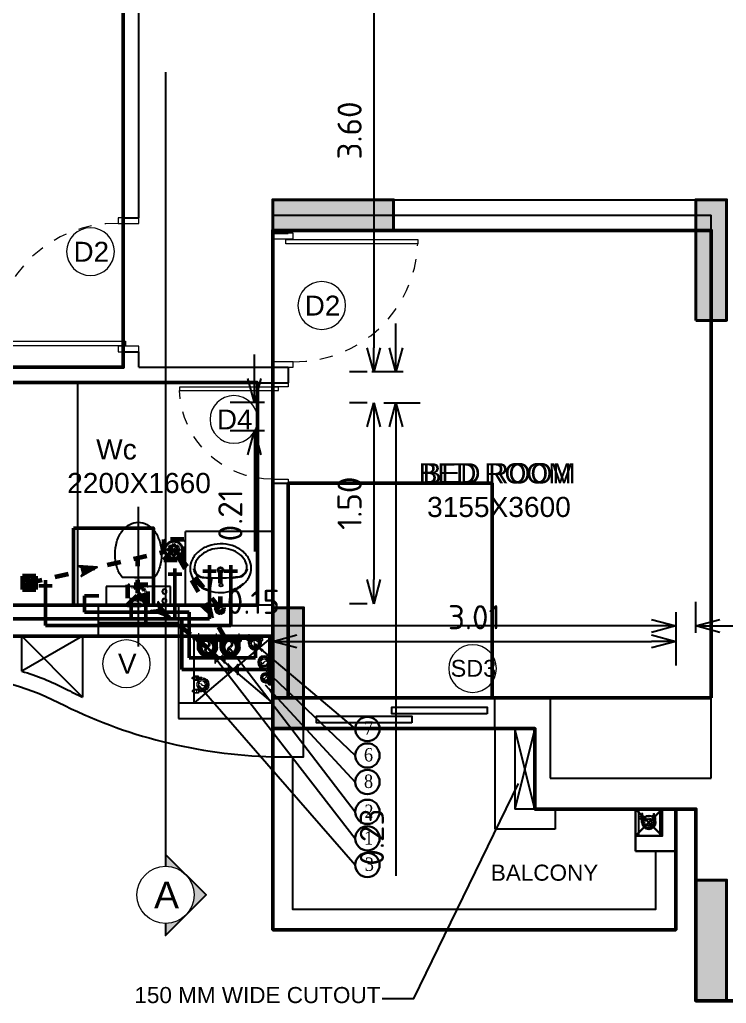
# Model space of a CAD drawing. Header units: inches. Extents: x 0 to 429, y 0 to 146.
# Drawn here: x 254.34 to 259.61, y 98.09 to 105.43 of the extents above; entities that cross this region are included whole.
import ezdxf
from ezdxf.enums import TextEntityAlignment as Align

# ---------------------------------------------------------------- set-up
doc = ezdxf.new("R2010")
doc.units = ezdxf.units.IN
doc.header["$MEASUREMENT"] = 0
doc.linetypes.add('Xr-4BHK-A-B-Typical-Sub$0$HIDDEN', pattern=[0.375, 0.25, -0.125])
doc.layers.get('DEFPOINTS').update_dxf_attribs({"lineweight": 18})
for name, color, linetype, lineweight in [('FLOOR01', 7, 'Continuous', 50), ('XR-4BHK-A-B-TYPICAL-SUB$0$1PL-SHAFT-PIPE-TEXT-50', 213, 'Continuous', 30), ('XR-4BHK-A-B-TYPICAL-SUB$0$CUTOUT', 6, 'Continuous', 30), ('XR-4BHK-A-B-TYPICAL-SUB$0$DOOR', 34, 'Continuous', 20), ('XR-4BHK-A-B-TYPICAL-SUB$0$PIPE', 30, 'Continuous', 30), ('XR-4BHK-A-B-TYPICAL-SUB$0$TOWER-COL', 1, 'Continuous', 40), ('XR-4BHK-A-B-TYPICAL-SUB$0$TOWER-COL-HATCH', 9, 'Continuous', 5), ('XR-4BHK-A-B-TYPICAL-SUB$0$WALL', 7, 'Continuous', 30)]:
    doc.layers.add(name, color=color, linetype=linetype, lineweight=lineweight)
doc.layers.add('XR-4BHK-A-B-TYPICAL-SUB$0$1PL-SHAFT-PIPE', color=7, linetype='Continuous')
doc.layers.add('XR-4BHK-A-B-TYPICAL-SUB$0$ELE', color=4, linetype='Continuous')
doc.layers.add('XR-4BHK-A-B-TYPICAL-SUB$0$SEWERARE LINE', color=7, linetype='Continuous', lineweight=35, true_color=0xca2d12)
doc.layers.add('XR-4BHK-A-B-TYPICAL-SUB$0$WATER SUPPLAY', color=7, linetype='Continuous', lineweight=0, true_color=0x00f000)
doc.styles.add('Sanvi Common', font='isocpeur.ttf')
doc.styles.add('Xr-4BHK-A-B-Typical-Sub$0$$0$DIM', font='arial.ttf', dxfattribs={"height": 4})
doc.styles.add('Xr-4BHK-A-B-Typical-Sub$0$$1$Standard', font='arial.ttf')
doc.styles.add('Xr-4BHK-A-B-Typical-Sub$0$DIM', font='arial.ttf')
doc.styles.add('Xr-4BHK-A-B-Typical-Sub$0$Standard', font='ARIALN.TTF')
doc.styles.add('Xr-4BHK-A-B-Typical-Sub$0$TIMES-ROMAN', font='times.ttf', dxfattribs={"width": 0.9})
doc.dimstyles.new('Sanvi Common', dxfattribs={"dimtxt": 0.18, "dimasz": 0.18, "dimexe": 0.18, "dimexo": 0.0625, "dimgap": 0.09, "dimtad": 1, "dimzin": 0, "dimdsep": 46, "dimtxsty": 'Sanvi Common', "dimblk": 'OPEN30', "dimcen": 0.09, "dimclrd": 68, "dimclre": 68, "dimclrt": 40, "dimadec": 0, "dimazin": 0, "dimtfac": 1, "dimtofl": 0, "dimtmove": 0, "dimatfit": 3, "dimldrblk": 'OPEN30', "dimfxl": 1, "dimtolj": 1, "dimtzin": 0, "dimarcsym": 0})
doc.dimstyles.new('Xr-4BHK-A-B-Typical-Sub$0$DIM 75', dxfattribs={"dimtxt": 75, "dimasz": 75, "dimexe": 0.18, "dimexo": 0.0625, "dimgap": 0.09, "dimtad": 0, "dimtih": 1, "dimtoh": 1, "dimdec": 0, "dimzin": 0, "dimdsep": 46, "dimtxsty": 'Xr-4BHK-A-B-Typical-Sub$0$Standard', "dimcen": 0.09, "dimclrd": 256, "dimclre": 256, "dimclrt": 256, "dimadec": 0, "dimazin": 0, "dimtfac": 1, "dimtdec": 0, "dimtofl": 0, "dimtmove": 0, "dimatfit": 3, "dimfxl": 1, "dimtolj": 1, "dimtzin": 0, "dimarcsym": 0})

# ---------------------------------------------------------------- blocks, each defined once
blk = doc.blocks.new('Xr-4BHK-A-B-Typical-Sub$0$basin6')
blk.add_lwpolyline([(285.3, -227.3, 0.120605), (264.9, -143.3, 0.10507), (202.2, -66.9, 0.088649), (112.5, -18.2, 0.079738), (0.8, 0, 0.079738), (-111, -17.7, 0.088649), (-200.9, -65.9, 0.10507), (-264, -142.1, 0.120605), (-284.7, -226.1, 0.120605), (-264.3, -310.1, 0.10507), (-201.6, -386.5, 0.088649), (-112, -435.2, 0.079738), (-0.2, -453.4, 0.079738), (111.6, -435.7, 0.088649), (201.5, -387.5, 0.10507), (264.5, -311.3, 0.120605)], format="xyb", close=True)
for points in [[(-209.7, -80, -0.016805), (-197.8, -69.9, -0.092161), (-106, -21.4, -0.435128), (-99.7, -24.7), (-85.2, -123.6, -0.44775), (-92.4, -133.7, 0.015365), (-179.5, -141.3, 0.272514), (-249.3, -215.6, 0.272514)], [(210.3, -80, 0.016805), (198.4, -69.9, 0.092161), (106.6, -21.4, 0.435128), (100.3, -24.7), (85.8, -123.6, 0.396344), (97.2, -134.7, -0.011856), (170.2, -140.3, -0.340407), (250.3, -226.8)], [(-244.4, -216.7, 0.017243), (-244.7, -226.1, 0.120605), (-228.8, -291.7, 0.10507), (-176.6, -355.3, 0.088649), (-99.4, -397.2, 0.079738), (-0.1, -413.4, 0.079738), (99.2, -397.7, 0.088649), (176.6, -356.1, 0.10507), (229.1, -292.7, 0.120605), (245.3, -227.3, 0.120605)]]:
    blk.add_lwpolyline(points, format="xyb")
for centre, radius in [((0.3, -69.2), 14.5), ((1.4, -209.2), 26.4), ((1.4, -209.2), 21)]:
    blk.add_circle(centre, radius)
for centre, radius, start, end in [((-151.3, -237.7), 95.4, 106.29531, 167.27029), ((-3.5, -1750.2), 1613.5, 84.2769, 96.21233), ((155.4, -234.9), 90.2, 4.87746, 88.71858)]:
    blk.add_arc(centre, radius, start, end)
blk = doc.blocks.new('Xr-4BHK-A-B-Typical-Sub$0$1111')
for p, q in [((-6719.3, 24832.2), (-6719.3, 24832.2)), ((-6770.3, 24610.7), (-7008.8, 24610.7)), ((-6918.9, 24610.7), (-6770.3, 24610.7)), ((-7128.5, 24545.5), (-7128.5, 24404.3)), ((-6650.6, 24545.5), (-7128.5, 24545.5)), ((-6650.6, 24404.3), (-6650.6, 24545.5)), ((-7128.5, 24404.3), (-6650.6, 24404.3)), ((-6849.6, 24404.3), (-6849.6, 24404.3)), ((-6703, 24404.3), (-6703, 24404.3))]:
    blk.add_line(p, q)
at = {"extrusion": (0, 0, -1)}
for centre, major_axis, ratio, start_param, end_param in [((-6889.6, 24895.3), (90.6, 90.6), 1, -1.303122, -0.785398), ((-6889.6, 24895.3), (-90.6, 90.6), 1, 0.785398, 1.303122), ((-6811.4, 24807.2), (175.8, 175.8), 1, 4.219591, 4.555787), ((-6859.2, 24842), (-134, 134), 1, 6.126583, 6.550859), ((-6919.9, 24842), (134, 134), 1, -0.267674, 0.156602), ((-6967.7, 24807.2), (-175.8, 175.8), 1, 1.727398, 2.063595), ((-6735.9, 24784.5), (231.5, 231.5), 1, 3.926991, 4.219591), ((-7043.2, 24784.5), (231.5, 231.5), 1, 0.492798, 0.785398), ((-6735.9, 24784.5), (-231.5, 231.5), 1, 5.205187, 5.497787), ((-7043.2, 24784.5), (231.5, 231.5), 1, 0.785398, 1.077998), ((-6811.4, 24761.7), (-175.8, 175.8), 1, 4.868991, 5.205187), ((-6967.7, 24761.7), (-231.2, 91.4), 0.988951, 3.056609, 3.421062), ((-6859.2, 24726.9), (-134, 134), 1, 4.837165, 4.868991), ((-6694.7, 24507), (-11.5, 11.5), 1, 3.141593, 9.424778), ((-6694.7, 24437.2), (11.5, 11.5), 1, 1.570796326805002, 7.853981633984588)]:
    blk.add_ellipse(centre, major_axis=major_axis, ratio=ratio, start_param=start_param, end_param=end_param, dxfattribs=at)
blk = doc.blocks.new('Xr-4BHK-A-B-Typical-Sub$0$d-750')
at = {"layer": 'XR-4BHK-A-B-TYPICAL-SUB$0$DOOR'}
for p, q in [((0, 718.7), (0, 750)), ((0, 750), (115, 750)), ((115, 718.7), (0, 718.7)), ((115, 750), (115, 718.7)), ((0, 0), (0, 31.2)), ((0, 31.2), (115, 31.2)), ((115, 31.2), (115, 0)), ((115, 0), (0, 0))]:
    blk.add_line(p, q, dxfattribs=at)
blk.add_lwpolyline([(73.9, 34.2), (811.3, 34.2), (811.3, 59.2), (73.9, 59.2)], close=True, dxfattribs=at)
at = {"layer": 'XR-4BHK-A-B-TYPICAL-SUB$0$DOOR', "color": 8, "linetype": 'Xr-4BHK-A-B-Typical-Sub$0$HIDDEN', "extrusion": (0, 0, -1)}
blk.add_ellipse((125, 31.2), major_axis=(218.4, 652.1), ratio=0.99874, start_param=-0.33813, end_param=1.207251, dxfattribs=at)
blk = doc.blocks.new('Xr-4BHK-A-B-Typical-Sub$0$RWP')
at = {"layer": 'XR-4BHK-A-B-TYPICAL-SUB$0$CUTOUT'}
for p, q in [((0, 200), (200, 0)), ((200, 200), (0, 0))]:
    blk.add_line(p, q, dxfattribs=at)
blk.add_lwpolyline([(0, 0), (200, 0), (200, 200), (0, 200)], close=True, dxfattribs=at)
at = {"layer": 'XR-4BHK-A-B-TYPICAL-SUB$0$ELE'}
for p, q in [((0, 200), (0, 0)), ((25, 200), (25, 0))]:
    blk.add_line(p, q, dxfattribs=at)
at = {"layer": 'XR-4BHK-A-B-TYPICAL-SUB$0$PIPE'}
blk.add_circle((100, 100), 50, dxfattribs=at)
at = {"layer": 'XR-4BHK-A-B-TYPICAL-SUB$0$WALL'}
for p, q in [((0, 315), (300.3, 315)), ((0, 200), (0, 315)), ((300.3, 0), (300.3, 315)), ((0, 200), (185.3, 200)), ((185.3, 0), (185.3, 200))]:
    blk.add_line(p, q, dxfattribs=at)
blk = doc.blocks.new('Xr-4BHK-A-B-Typical-Sub$0$$0$DOOR NO')
at = {"lineweight": 0}
blk.add_circle((0, 0), 10, dxfattribs=at)
at = {"style": 'Xr-4BHK-A-B-Typical-Sub$0$$0$DIM'}
blk.add_attdef('X1', text='', height=9, dxfattribs=at).set_placement((0, 0), align=Align.MIDDLE_CENTER)
blk = doc.blocks.new('_Open30')
at = {"color": 0, "linetype": 'ByBlock', "lineweight": -2}
for p, q in [((-1, 0.268), (0, 0)), ((0, 0), (-1, -0.268)), ((0, 0), (-1, 0))]:
    blk.add_line(p, q, dxfattribs=at)
blk = doc.blocks.new('*D352')
at = {"color": 68, "lineweight": -2, "transparency": 16777216}
for p, q in [((256.928, 106.4011), (256.7969, 106.4011)), ((256.9769, 106.2211), (256.9769, 102.9811)), ((256.928, 102.8011), (256.7969, 102.8011))]:
    blk.add_line(p, q, dxfattribs=at)
at = {"layer": 'DEFPOINTS', "color": 0, "transparency": 16777216}
for p in [(256.9905, 106.4011), (256.9769, 102.8011), (256.9905, 102.8011)]:
    blk.add_point(p, dxfattribs=at)
at = {"color": 68, "lineweight": -2, "transparency": 16777216, "xscale": 0.18, "yscale": 0.18, "zscale": 0.18}
for p, rotation in [((256.9769, 106.4011), 90), ((256.9769, 102.8011), 270)]:
    blk.add_blockref('_Open30', p, dxfattribs=dict(at, rotation=rotation))
at = {"color": 40, "transparency": 16777216, "insert": (256.7969, 104.6011), "char_height": 0.18, "attachment_point": 5, "rotation": 90, "style": 'Sanvi Common'}
blk.add_mtext('\\A1;3.60', dxfattribs=at)
blk = doc.blocks.new('*D353')
at = {"color": 68, "lineweight": -2, "transparency": 16777216}
for p, q in [((257.1432, 102.9811), (257.1432, 103.1611)), ((257.1967, 102.8011), (256.9632, 102.8011)), ((257.053, 102.5711), (257.3232, 102.5711)), ((257.1432, 102.3911), (257.1432, 99.0431))]:
    blk.add_line(p, q, dxfattribs=at)
at = {"layer": 'DEFPOINTS', "color": 0, "transparency": 16777216}
for p in [(257.2592, 102.8011), (256.9905, 102.5711), (257.1432, 102.5711)]:
    blk.add_point(p, dxfattribs=at)
at = {"color": 68, "lineweight": -2, "transparency": 16777216, "xscale": 0.18, "yscale": 0.18, "zscale": 0.18}
for p, rotation in [((257.1432, 102.8011), 270), ((257.1432, 102.5711), 90)]:
    blk.add_blockref('_Open30', p, dxfattribs=dict(at, rotation=rotation))
at = {"color": 40, "transparency": 16777216, "insert": (256.9632, 99.3311), "char_height": 0.18, "attachment_point": 5, "rotation": 90, "style": 'Sanvi Common'}
blk.add_mtext('\\A1;0.23', dxfattribs=at)
blk = doc.blocks.new('*D354')
at = {"color": 68, "lineweight": -2, "transparency": 16777216}
for p, q in [((256.928, 102.5711), (256.7969, 102.5711)), ((256.9769, 102.3911), (256.9769, 101.2511)), ((256.928, 101.0711), (256.7969, 101.0711))]:
    blk.add_line(p, q, dxfattribs=at)
at = {"layer": 'DEFPOINTS', "color": 0, "transparency": 16777216}
for p in [(256.9905, 102.5711), (256.9769, 101.0711), (256.9905, 101.0711)]:
    blk.add_point(p, dxfattribs=at)
at = {"color": 68, "lineweight": -2, "transparency": 16777216, "xscale": 0.18, "yscale": 0.18, "zscale": 0.18}
for p, rotation in [((256.9769, 102.5711), 90), ((256.9769, 101.0711), 270)]:
    blk.add_blockref('_Open30', p, dxfattribs=dict(at, rotation=rotation))
at = {"color": 40, "transparency": 16777216, "insert": (256.7969, 101.8211), "char_height": 0.18, "attachment_point": 5, "rotation": 90, "style": 'Sanvi Common'}
blk.add_mtext('\\A1;1.50', dxfattribs=at)
blk = doc.blocks.new('*D372')
at = {"color": 68, "lineweight": -2, "transparency": 16777216}
for p, q in [((256.2247, 101.0088), (256.2247, 100.6108)), ((259.2297, 101.0088), (259.2297, 100.6108)), ((256.4047, 100.7908), (259.0497, 100.7908))]:
    blk.add_line(p, q, dxfattribs=at)
at = {"layer": 'DEFPOINTS', "color": 0, "transparency": 16777216}
for p in [(256.2247, 101.0713), (259.2297, 101.0713), (259.2297, 100.7908)]:
    blk.add_point(p, dxfattribs=at)
at = {"color": 68, "lineweight": -2, "transparency": 16777216, "xscale": 0.18, "yscale": 0.18, "zscale": 0.18, "rotation": 180}
blk.add_blockref('_Open30', (256.2247, 100.7908), dxfattribs=at)
at = {"color": 68, "lineweight": -2, "transparency": 16777216, "xscale": 0.18, "yscale": 0.18, "zscale": 0.18}
blk.add_blockref('_Open30', (259.2297, 100.7908), dxfattribs=at)
at = {"color": 40, "transparency": 16777216, "insert": (257.7272, 100.9708), "char_height": 0.18, "attachment_point": 5, "style": 'Sanvi Common'}
blk.add_mtext('\\A1;3.01', dxfattribs=at)
blk = doc.blocks.new('*D373')
at = {"color": 68, "lineweight": -2, "transparency": 16777216}
for p, q in [((259.3792, 100.8533), (259.3792, 101.0857)), ((259.2297, 101.0088), (259.2297, 100.7257)), ((259.0497, 100.9057), (255.8097, 100.9057)), ((259.5592, 100.9057), (259.7392, 100.9057))]:
    blk.add_line(p, q, dxfattribs=at)
at = {"layer": 'DEFPOINTS', "color": 0, "transparency": 16777216}
for p in [(259.2297, 101.0713), (259.3792, 100.9057), (259.3792, 100.7908)]:
    blk.add_point(p, dxfattribs=at)
at = {"color": 68, "lineweight": -2, "transparency": 16777216, "xscale": 0.18, "yscale": 0.18, "zscale": 0.18}
blk.add_blockref('_Open30', (259.2297, 100.9057), dxfattribs=at)
at = {"color": 68, "lineweight": -2, "transparency": 16777216, "xscale": 0.18, "yscale": 0.18, "zscale": 0.18, "rotation": 180}
blk.add_blockref('_Open30', (259.3792, 100.9057), dxfattribs=at)
at = {"color": 40, "transparency": 16777216, "insert": (256.0797, 101.0857), "char_height": 0.18, "attachment_point": 5, "style": 'Sanvi Common'}
blk.add_mtext('\\A1;0.15', dxfattribs=at)
blk = doc.blocks.new('*D376')
at = {"color": 68, "lineweight": -2, "transparency": 16777216}
for p, q in [((256.0876, 102.7514), (256.0876, 102.9314)), ((256.1617, 102.5714), (255.9076, 102.5714)), ((256.1617, 102.3613), (255.9076, 102.3613)), ((256.0876, 102.1813), (256.0876, 101.4613))]:
    blk.add_line(p, q, dxfattribs=at)
at = {"layer": 'DEFPOINTS', "color": 0, "transparency": 16777216}
for p in [(256.2242, 102.5714), (256.0876, 102.3613), (256.2242, 102.3613)]:
    blk.add_point(p, dxfattribs=at)
at = {"color": 68, "lineweight": -2, "transparency": 16777216, "xscale": 0.18, "yscale": 0.18, "zscale": 0.18}
for p, rotation in [((256.0876, 102.5714), 270), ((256.0876, 102.3613), 90)]:
    blk.add_blockref('_Open30', p, dxfattribs=dict(at, rotation=rotation))
at = {"color": 40, "transparency": 16777216, "insert": (255.9076, 101.7313), "char_height": 0.18, "attachment_point": 5, "rotation": 90, "style": 'Sanvi Common'}
blk.add_mtext('\\A1;0.21', dxfattribs=at)
blk = doc.blocks.new('Xr-4BHK-A-B-Typical-Sub$0$REV.CO.')
at = {"layer": 'XR-4BHK-A-B-TYPICAL-SUB$0$TOWER-COL-HATCH'}
for points in [[(451646.1, 19799.7), (451416.1, 19799.7), (451416.1, 20700.2), (451646.1, 20700.2)], [(454801.1, 18669.7), (454571.1, 18669.7), (454571.1, 17769.2), (454801.1, 17769.2)], [(451646.1, 14725.2), (451416.1, 14725.2), (451416.1, 15625.7), (451646.1, 15625.7)], [(454801.1, 14955.2), (454801.1, 14725.2), (453900.6, 14725.2), (453900.6, 14955.2)]]:
    blk.add_hatch(color=256, dxfattribs=at).paths.add_polyline_path(points)
at = {"layer": 'XR-4BHK-A-B-TYPICAL-SUB$0$TOWER-COL'}
for points in [[(451646.1, 20700.2), (451416.1, 20700.2), (451416.1, 19799.7), (451646.1, 19799.7)], [(454801.1, 18669.7), (454571.1, 18669.7), (454571.1, 17769.2), (454801.1, 17769.2)], [(451646.1, 15625.7), (451416.1, 15625.7), (451416.1, 14725.2), (451646.1, 14725.2)], [(453900.6, 14955.2), (453900.6, 14725.2), (454801.1, 14725.2), (454801.1, 14955.2)]]:
    blk.add_lwpolyline(points, close=True, dxfattribs=at)
blk = doc.blocks.new('Xr-4BHK-A-B-Typical-Sub$0$CI50')
at = {"layer": 'XR-4BHK-A-B-TYPICAL-SUB$0$WATER SUPPLAY', "ltscale": 100}
for p, q in [((-53.2, 2), (-53.2, 13.5)), ((-48.3, 35), (-48.3, 13.5)), ((-48.3, 2), (-48.3, -2)), ((-40.3, 35), (-40.3, 13.5)), ((-40.3, 2), (-40.3, -2)), ((-35.4, 2), (-35.4, 13.5)), ((35.4, 2), (35.4, 13.5)), ((40.3, 35), (40.3, 13.5)), ((40.3, 2), (40.3, -2)), ((48.3, 35), (48.3, 13.5)), ((48.3, 2), (48.3, -2)), ((53.2, 2), (53.2, 13.5)), ((-53.2, -13.5), (-53.2, -2)), ((-48.3, -13.5), (-48.3, -30.6)), ((-48.3, -14.8), (-48.3, -30.6)), ((-40.3, -30.6), (-48.3, -30.6)), ((-40.3, -13.5), (-40.3, -30.6)), ((-40.3, -14.8), (-40.3, -30.6)), ((-35.4, -13.5), (-35.4, -2)), ((35.4, -13.5), (35.4, -2)), ((40.3, -13.5), (40.3, -30.6)), ((40.3, -14.8), (40.3, -30.6)), ((40.3, -30.6), (48.3, -30.6)), ((48.3, -13.5), (48.3, -30.6)), ((48.3, -14.8), (48.3, -30.6)), ((53.2, -13.5), (53.2, -2))]:
    blk.add_line(p, q, dxfattribs=at)
at = {"layer": 'XR-4BHK-A-B-TYPICAL-SUB$0$WATER SUPPLAY', "ltscale": 100, "elevation": 0}
for points in [[(-57.9, 2), (-30.9, 2), (-30.9, 13.5), (-57.9, 13.5)], [(57.9, 2), (30.9, 2), (30.9, 13.5), (57.9, 13.5)], [(-57.9, -13.5), (-30.9, -13.5), (-30.9, -2), (-57.9, -2)], [(57.9, -13.5), (30.9, -13.5), (30.9, -2), (57.9, -2)]]:
    blk.add_lwpolyline(points, close=True, dxfattribs=at)
at = {"layer": 'XR-4BHK-A-B-TYPICAL-SUB$0$WATER SUPPLAY', "ltscale": 100}
for radius in [35, 25]:
    blk.add_circle((0, 35), radius, dxfattribs=at)
for centre, radius, start, end in [((0, 35), 48.3, 0, 180), ((0, 35), 40.3, 360, 180), ((6.9, 47.5), 14.3, 119.0199, 240.9801), ((-6.9, 22.5), 14.3, 299.0199, 60.9801)]:
    blk.add_arc(centre, radius, start, end, dxfattribs=at)
blk = doc.blocks.new('Xr-4BHK-A-B-Typical-Sub$0$CI100')
at = {"layer": 'XR-4BHK-A-B-TYPICAL-SUB$0$SEWERARE LINE', "ltscale": 100}
for p, q in [((-78.9, 0), (-78.9, 11.5)), ((-74, 60.7), (-74, 11.5)), ((-66, 60.7), (-66, 11.5)), ((-61.1, 0), (-61.1, 11.5)), ((61.1, 0), (61.1, 11.5)), ((66, 60.7), (66, 11.5)), ((74, 60.7), (74, 11.5)), ((78.9, 0), (78.9, 11.5)), ((-78.9, -15.5), (-78.9, -4)), ((-74, 0), (-74, -4)), ((-74, -15.5), (-74, -37.3)), ((-74, -16.8), (-74, -37.3)), ((-66, -37.3), (-74, -37.3)), ((-66, 0), (-66, -4)), ((-66, -15.5), (-66, -37.3)), ((-66, -16.8), (-66, -37.3)), ((-61.1, -15.5), (-61.1, -4)), ((61.1, -15.5), (61.1, -4)), ((66, 0), (66, -4)), ((66, -15.5), (66, -37.3)), ((66, -16.8), (66, -37.3)), ((66, -37.3), (74, -37.3)), ((74, 0), (74, -4)), ((74, -15.5), (74, -37.3)), ((74, -16.8), (74, -37.3)), ((78.9, -15.5), (78.9, -4))]:
    blk.add_line(p, q, dxfattribs=at)
for points in [[(-85.4, 0), (-54.6, 0), (-54.6, 11.5), (-85.4, 11.5)], [(85.4, 0), (54.6, 0), (54.6, 11.5), (85.4, 11.5)], [(-85.4, -15.5), (-54.6, -15.5), (-54.6, -4), (-85.4, -4)], [(85.4, -15.5), (54.6, -15.5), (54.6, -4), (85.4, -4)]]:
    blk.add_lwpolyline(points, close=True, dxfattribs=at)
for radius in [60.7, 50]:
    blk.add_circle((0, 60.7), radius, dxfattribs=at)
for centre, radius, start, end in [((0, 60.7), 74, 0, 180), ((0, 60.7), 66, 0, 180), ((13.9, 85.7), 28.6, 119.0199, 240.9801), ((-13.9, 35.7), 28.6, 299.0199, 60.9801)]:
    blk.add_arc(centre, radius, start, end, dxfattribs=at)
blk = doc.blocks.new('Xr-4BHK-A-B-Typical-Sub$0$A6')
at = {"linetype": 'Continuous', "lineweight": -3}
h = blk.add_hatch(dxfattribs=at)
h.set_pattern_fill('ANSI31', color=8, scale=51.850019, angle=269.98621, style=0)
h.set_pattern_definition([(314.9862146, (-3558.9815, 121585.5365), (4.58404006, 4.58183475), [])])
h.paths.add_polyline_path([(-42.5, 41.5), (0, 0), (-42.5, -41.5), (91.7, 0)])
for p, q in [((-42.5, 41.5), (0, 0)), ((91.7, 0), (-42.5, 41.5)), ((-42.5, -41.5), (0, 0)), ((0, 0), (91.7, 0)), ((91.7, 0), (-42.5, -41.5))]:
    blk.add_line(p, q, dxfattribs=at)
blk = doc.blocks.new('Xr-4BHK-A-B-Typical-Sub$0$FT 100')
at = {"linetype": 'Continuous'}
blk.add_ellipse((0, 0), major_axis=(63.4, -2.9), ratio=1, start_param=0.046079, end_param=6.329264, dxfattribs=at)
for centre in [(-36.7, 0), (-23.3, 23.3), (0, 35.4), (0, 0), (23.3, 23.3), (36.7, 0), (-23.3, -23.3), (0, -35.4), (23.3, -23.3)]:
    blk.add_ellipse(centre, major_axis=(7.97, 0), ratio=1)
blk = doc.blocks.new('Xr-4BHK-A-B-Typical-Sub$0$P-VALVE')
at = {"linetype": 'Continuous'}
for p, q in [((-19.7, 19), (19.7, 19)), ((-19.7, 16.4), (-19.7, 19)), ((19.7, 16.4), (-19.7, 16.4)), ((-17, -16.4), (17, 16.4)), ((-17, 16.4), (17, -16.4)), ((19.7, 19), (19.7, 16.4)), ((19.7, -16.4), (-19.7, -16.4)), ((-19.7, -16.4), (-19.7, -19)), ((-19.7, -19), (19.7, -19)), ((19.7, -19), (19.7, -16.4))]:
    blk.add_line(p, q, dxfattribs=at)
blk = doc.blocks.new('Xr-4BHK-A-B-Typical-Sub$0$A$C14D55273')
at = {"layer": 'XR-4BHK-A-B-TYPICAL-SUB$0$WATER SUPPLAY', "lineweight": 50}
for p, q in [((7611.1, -2471.7), (8238.6, -2471.7)), ((8238.6, -2471.7), (8238.6, -2849.5)), ((7688.2, -2661.7), (7688.2, -2556.9)), ((7688.2, -2556.9), (8183.5, -2556.9)), ((8183.5, -2556.9), (8183.5, -2899.5)), ((9255.8, -2799.5), (7872.3, -2799.5)), ((7872.3, -3248.1), (7872.3, -2799.5)), ((9513.3, -2849.5), (8032.1, -2849.5)), ((8032.1, -3248.1), (8032.1, -2849.5)), ((8289.3, -3223.5), (8289.3, -2849.5)), ((8506.4, -3006.4), (8506.4, -2799.5)), ((8616, -3006.4), (8616, -2849.5)), ((9255.8, -3136.8), (9255.8, -2799.5)), ((8963.2, -2899.5), (8183.5, -2899.5)), ((8963.2, -2899.5), (8963.2, -3020.1)), ((8963.2, -3020.1), (8858.5, -3020.1)), ((9205.8, -3094.3), (9305.8, -3094.3)), ((7822.3, -3205.6), (7922.3, -3205.6)), ((7982.1, -3205.6), (8082.1, -3205.6)), ((8239.3, -3181), (8339.3, -3181))]:
    blk.add_line(p, q, dxfattribs=at)
at = {"layer": 'XR-4BHK-A-B-TYPICAL-SUB$0$WATER SUPPLAY', "lineweight": 50, "xscale": 2.000000000000041, "yscale": 2.000000000000041, "zscale": 2.000000000000041, "rotation": 90.00001157763748}
for p in [(7855.2, -2471.7), (7955, -2556.9)]:
    blk.add_blockref('Xr-4BHK-A-B-Typical-Sub$0$P-VALVE', p, dxfattribs=at)
blk = doc.blocks.new('Xr-4BHK-A-B-Typical-Sub$0$A$C2521575D')
at = {"layer": 'XR-4BHK-A-B-TYPICAL-SUB$0$1PL-SHAFT-PIPE'}
for p, q in [((24333.1, 2521.2, 0), (24832.5, 2521.2)), ((24906.9, 2542.2), (24906.9, 2177.1))]:
    blk.add_line(p, q, dxfattribs=at)
at = {"layer": 'XR-4BHK-A-B-TYPICAL-SUB$0$1PL-SHAFT-PIPE', "elevation": 0}
blk.add_lwpolyline([(24333.1, 2542.2), (24832.5, 2542.3), (24832.5, 2517.2), (24333.1, 2517.2)], close=True, dxfattribs=at)
at = {"layer": 'XR-4BHK-A-B-TYPICAL-SUB$0$1PL-SHAFT-PIPE'}
blk.add_lwpolyline([(24920.7, 2542.2), (24920.7, 2177.1), (24895.7, 2177.1), (24895.7, 2542.2)], close=True, dxfattribs=at)
at = {"layer": 'XR-4BHK-A-B-TYPICAL-SUB$0$1PL-SHAFT-PIPE-TEXT-50'}
for centre in [(25629.9, 1847.1), (25629.9, 1649.1), (25629.9, 1451.1), (25629.9, 1228.8), (25629.9, 1030.9), (25629.9, 832.9)]:
    blk.add_circle(centre, 90.6, dxfattribs=at)
at = {"layer": 'XR-4BHK-A-B-TYPICAL-SUB$0$SEWERARE LINE', "linetype": 'Xr-4BHK-A-B-Typical-Sub$0$HIDDEN', "lineweight": 60, "ltscale": 200}
for p, q in [((24260.8, 3108.9), (24110.8, 3258.9)), ((24110.8, 3108.9), (24260.8, 3258.9)), ((23107.1, 2936.9), (24123.9, 3169.7)), ((23917.9, 2860.2, 0), (23917.9, 3127.6, 0)), ((24217.6, 3128.9), (24605.9, 2457.5)), ((24531.3, 2744.2, 0), (24225, 3133.9, 0)), ((24531.3, 3033.7), (24531.3, 2749.7, 0)), ((23157.1, 2886.9), (23057.1, 2986.9)), ((23057.1, 2886.9), (23157.1, 2986.9)), ((23991.1, 2771.7), (23841.1, 2921.7)), ((23841.1, 2771.7), (23991.1, 2921.7)), ((23917.9, 2860.2, 0), (24433.3, 2456))]:
    blk.add_line(p, q, dxfattribs=at)
for points in [[(24260.8, 3258.9), (24110.8, 3258.9), (24110.8, 3108.9), (24260.8, 3108.9)], [(23157.1, 2986.9), (23057.1, 2986.9), (23057.1, 2886.9), (23157.1, 2886.9)], [(23991.1, 2921.7), (23841.1, 2921.7), (23841.1, 2771.7), (23991.1, 2771.7)]]:
    blk.add_lwpolyline(points, close=True, dxfattribs=at)
blk.add_circle((23917.9, 2860.2), 50, dxfattribs=at)
for centre, radius, start, end in [((24531.3, 2744.2, 0), 30, 146.44269, 33.55731), ((24531.3, 2749.7, 0), 27.3, 156.0932, 23.9068)]:
    blk.add_arc(centre, radius, start, end, dxfattribs=at)
at = {"layer": 'XR-4BHK-A-B-TYPICAL-SUB$0$1PL-SHAFT-PIPE'}
for name, p, xscale, yscale, zscale, rotation in [('Xr-4BHK-A-B-Typical-Sub$0$CI100', (24436.6, 2515.3), -0.9404999999969732, 0.9404999999969732, 0.9404999999969732, 180), ('Xr-4BHK-A-B-Typical-Sub$0$CI100', (24605.9, 2515.3), -0.9404999999969732, 0.9404999999969732, 0.9404999999969732, 180), ('Xr-4BHK-A-B-Typical-Sub$0$CI50', (24356, 2177.7), -1.099999999976717, 1.099999999976717, 1.099999999976717, 270), ('Xr-4BHK-A-B-Typical-Sub$0$CI50', (24894.2, 2228.4), 0.75, 0.75, 0.75, 90)]:
    blk.add_blockref(name, p, dxfattribs=dict(at, xscale=xscale, yscale=yscale, zscale=zscale, rotation=rotation))
for p, rotation in [((24790.8, 2519.2), 180), ((24894.6, 2344.3), 90), ((27723.2, 1184.7), 180)]:
    blk.add_blockref('Xr-4BHK-A-B-Typical-Sub$0$CI50', p, dxfattribs=dict(at, rotation=rotation))
at = {"layer": 'XR-4BHK-A-B-TYPICAL-SUB$0$SEWERARE LINE', "linetype": 'Xr-4BHK-A-B-Typical-Sub$0$HIDDEN', "lineweight": 60, "ltscale": 200, "rotation": 90}
blk.add_blockref('Xr-4BHK-A-B-Typical-Sub$0$FT 100', (24185.8, 3183.9), dxfattribs=at)
at = {"layer": 'XR-4BHK-A-B-TYPICAL-SUB$0$SEWERARE LINE', "linetype": 'Xr-4BHK-A-B-Typical-Sub$0$HIDDEN', "lineweight": 60, "ltscale": 200, "extrusion": (-3.61004e-09, 1.60894e-08, 1), "rotation": 12.65987091527976}
blk.add_blockref('Xr-4BHK-A-B-Typical-Sub$0$A6', (23526.1, 3033.3, 0), dxfattribs=at)
at = {"layer": 'XR-4BHK-A-B-TYPICAL-SUB$0$SEWERARE LINE', "linetype": 'Xr-4BHK-A-B-Typical-Sub$0$HIDDEN', "lineweight": 60, "ltscale": 200, "xscale": 0.6666666666715173, "yscale": 0.6666666666715173, "zscale": 0.6666666666715173, "rotation": 90}
blk.add_blockref('Xr-4BHK-A-B-Typical-Sub$0$FT 100', (23107.1, 2936.9), dxfattribs=at)
at = {"layer": 'XR-4BHK-A-B-TYPICAL-SUB$0$SEWERARE LINE', "linetype": 'Xr-4BHK-A-B-Typical-Sub$0$HIDDEN', "lineweight": 60, "ltscale": 200, "extrusion": (1.01856e-08, 1.29675e-08, 1), "rotation": 321.8651137684617}
blk.add_blockref('Xr-4BHK-A-B-Typical-Sub$0$A6', (24073.9, 2737.9, 0), dxfattribs=at)
at = {"layer": 'XR-4BHK-A-B-TYPICAL-SUB$0$SEWERARE LINE', "linetype": 'Xr-4BHK-A-B-Typical-Sub$0$HIDDEN', "lineweight": 60, "ltscale": 200, "extrusion": (1.42688e-08, 8.26458e-09, 1), "rotation": 300.0933791668247}
blk.add_blockref('Xr-4BHK-A-B-Typical-Sub$0$A6', (24434.2, 2754.2, 0), dxfattribs=at)
at = {"layer": 'XR-4BHK-A-B-TYPICAL-SUB$0$WATER SUPPLAY', "rotation": 180}
blk.add_blockref('Xr-4BHK-A-B-Typical-Sub$0$A$C14D55273', (32483.9, -180.6), dxfattribs=at)
at = {"layer": 'XR-4BHK-A-B-TYPICAL-SUB$0$1PL-SHAFT-PIPE-TEXT-50', "style": 'Xr-4BHK-A-B-Typical-Sub$0$TIMES-ROMAN', "width": 0.9}
for s, p in [('7', (25639.5, 1805)), ('6', (25637.9, 1604.7)), ('8', (25638.1, 1406.7)), ('2', (25641.1, 1182.7)), ('1', (25639.1, 984.7)), ('3', (25644.1, 788.5))]:
    blk.add_text(s, height=100, rotation=0.00003, dxfattribs=at).set_placement(p, align=Align.CENTER)
at = {"layer": 'XR-4BHK-A-B-TYPICAL-SUB$0$1PL-SHAFT-PIPE-TEXT-50'}
for points in [[(24436.6, 2452.8), (25539.3, 1030.9)], [(24601.9, 2451), (25539.3, 1228.8)], [(24790.8, 2478.7), (25539.3, 1847.1)], [(24867.1, 2288.8), (25539.3, 1649.1)], [(24373.5, 2172.2), (25539.3, 832.9)], [(24867.9, 2176.5), (25539.3, 1451.1)]]:
    blk.add_leader(points, dimstyle='Xr-4BHK-A-B-Typical-Sub$0$DIM 75', dxfattribs=at)

msp = doc.modelspace()

# ---------------------------------------------------------------- hatches: boundary and pattern name
h = msp.add_hatch(color=256)
h.dxf.hatch_style = 1
h.paths.add_polyline_path([(255.7265, 98.8998), (255.5756, 99.0506, -0.414214), (255.5756, 98.7489)])
h.paths.add_polyline_path([(255.5756, 98.7489, -0.198912), (255.4248, 98.6864), (255.4248, 98.598)])
h.paths.add_polyline_path([(255.5756, 99.0506), (255.4248, 99.2015), (255.4248, 99.1131, -0.198912)])

# ---------------------------------------------------------------- linework, layer by layer
for p, q in [((255.2242, 103.95), (255.2242, 107.9876)), ((255.1092, 103.95), (255.1092, 106.8551)), ((255.4248, 105.0355), (255.4248, 99.1131)), ((256.2242, 103.9701), (256.2242, 104.0851)), ((256.2242, 104.0851), (259.6092, 104.0851)), ((256.2242, 103.9701), (259.4942, 103.9701)), ((259.4942, 99.7701), (259.4942, 103.9701)), ((255.1092, 103.95), (255.2242, 103.95)), ((256.2242, 103.8549), (256.2242, 103.8349)), ((256.2242, 103.8349), (256.3392, 103.8349)), ((256.3392, 103.8349), (256.3392, 103.8549)), ((255.1092, 102.95), (255.2242, 102.95)), ((255.1092, 102.835), (255.1092, 102.95)), ((255.2242, 102.835), (255.2242, 102.95)), ((253.9092, 102.835), (255.1092, 102.835)), ((255.2242, 102.835), (256.3397, 102.835)), ((256.3397, 102.835), (256.3397, 102.72)), ((254.0242, 102.72), (256.3397, 102.72)), ((254.7713, 101.06), (254.7713, 102.72)), ((256.2247, 101.97), (256.2247, 102.72)), ((256.2242, 101.97), (256.3392, 101.97)), ((256.2242, 101.97), (256.2242, 101.06)), ((256.3392, 101.97), (256.3392, 100.83)), ((255.2213, 101.794), (255.2213, 100.7526)), ((256.2242, 101.61), (255.5742, 101.61)), ((255.5742, 101.06), (255.5742, 101.61)), ((254.5737, 101.2048), (254.4798, 101.2048)), ((254.5268, 101.06), (254.5268, 101.2293)), ((254.9213, 101.06), (254.0242, 101.06)), ((254.9213, 101.06), (254.9213, 100.83)), ((254.9213, 101.06), (255.5213, 101.06)), ((255.5213, 101.06), (255.5213, 100.83)), ((256.2242, 101.06), (255.5213, 101.06)), ((254.9213, 100.96), (255.5213, 100.96)), ((255.5213, 100.93), (254.9213, 100.93)), ((254.9213, 100.83), (253.1563, 100.83)), ((254.3522, 100.5687), (254.3522, 100.83)), ((254.3522, 100.83), (254.8063, 100.3752)), ((254.8063, 100.83), (254.3522, 100.5687)), ((254.8063, 100.83), (254.8063, 100.3752)), ((255.5213, 100.83), (254.9213, 100.83)), ((255.5213, 100.83), (255.5213, 100.3302)), ((256.2242, 100.83), (255.5213, 100.83)), ((255.6363, 100.83), (255.6363, 100.3302)), ((255.6363, 100.83), (256.2242, 100.3302)), ((256.2242, 100.83), (255.6363, 100.3302)), ((256.2242, 100.83), (256.2242, 100.3302)), ((256.4542, 100.3701), (257.8792, 100.3701)), ((257.8792, 100.3701), (258.2942, 100.3701)), ((257.8792, 100.1406), (257.8792, 100.3701)), ((258.2942, 100.3701), (259.4947, 100.3701)), ((258.2942, 100.3701), (258.2942, 99.7701)), ((255.5213, 100.3302), (255.5213, 100.2152)), ((256.2242, 100.3302), (255.5213, 100.3302)), ((257.8792, 100.1406), (256.4542, 100.1406)), ((258.1792, 100.1406), (257.8792, 100.1406)), ((257.8792, 100.1406), (257.8792, 99.3901)), ((258.0292, 100.1406), (258.0292, 99.5401)), ((258.1792, 100.1406), (258.0292, 99.5401)), ((258.1792, 99.5401), (258.0292, 100.1406)), ((258.1792, 100.1406), (258.1792, 99.5401)), ((258.2942, 99.7701), (259.4942, 99.7701)), ((258.1792, 99.5401), (258.0292, 99.5401)), ((258.1792, 99.5401), (259.1147, 99.5401)), ((258.3292, 99.5401), (258.3292, 99.3901)), ((259.2297, 99.5401), (259.3796, 99.5401)), ((259.3792, 98.1101), (259.3792, 99.5401)), ((258.3292, 99.3901), (257.8792, 99.3901)), ((261.6788, 98.1101), (259.3792, 98.1101))]:
    msp.add_line(p, q)
for points in [[(251.4292, 100.2153), (251.4292, 99.93, 0.111051), (253.0276, 100.3346, -0.244497), (254.6259, 100.3346, 0.111051), (256.2242, 99.93, -74.791831)], [(254.3522, 100.5687, -0.047733), (254.6784, 100.4369, 0.009749), (254.8063, 100.3752)]]:
    msp.add_lwpolyline(points, format="xyb")
for points in [[(257.8239, 100.2507), (257.1114, 100.2507), (257.1114, 100.3009), (257.8239, 100.3009)], [(257.2619, 100.1828), (256.5494, 100.1828), (256.5494, 100.233), (257.2619, 100.233)]]:
    msp.add_lwpolyline(points, close=True)
for points in [[(255.5213, 100.2152), (256.2242, 100.2152), (256.2242, 99.93), (256.4542, 99.93), (256.4542, 100.1406)], [(259.2297, 99.2253), (259.2297, 98.64), (256.2247, 98.64), (256.2242, 99.93)], [(259.0797, 99.2253), (259.0797, 98.79), (256.3746, 98.79), (256.3743, 99.93)], [(255.4248, 98.6864), (255.4248, 98.598), (255.7265, 98.8998), (255.4248, 99.2015), (255.4248, 99.1131)]]:
    msp.add_lwpolyline(points)
at = {"color": 4}
msp.add_lwpolyline([(257.0401, 98.1268), (257.2755, 98.1268), (258.058, 99.7312)], dxfattribs=at)
at = {"layer": 'FLOOR01', "color": 26}
for p, q in [((255.1092, 103.9087), (255.1092, 102.9921)), ((256.2242, 102.8769), (256.2242, 103.7936))]:
    msp.add_line(p, q, dxfattribs=at)
at = {"layer": 'FLOOR01', "color": 246}
msp.add_line((255.1572, 102.7204), (255.9072, 102.7204), dxfattribs=at)
at = {"layer": 'FLOOR01', "color": 230}
msp.add_lwpolyline([(261.4142, 112.8254), (256.7747, 112.8254), (256.7747, 113.1454), (252.1492, 113.1454), (252.1492, 111.5909), (253.1592, 111.5904), (253.1592, 110.0284), (252.2592, 110.0284), (251.4293, 110.0392), (251.4293, 107.0854), (250.8292, 107.0854), (250.8292, 105.3904), (251.4292, 105.3904), (251.4292, 100.8304), (256.2242, 100.8303), (256.2242, 100.1409), (258.1792, 100.1409), (258.1792, 99.5404), (259.3792, 99.5404), (259.3792, 98.1104), (263.7842, 98.1104)], dxfattribs=at)
at = {"layer": 'FLOOR01', "color": 181}
msp.add_lwpolyline([(245.1234, 112.2257), (246.1042, 112.2257), (246.1042, 107.3254), (249.7642, 107.3252), (249.7634, 111.5904), (253.1592, 111.5904), (253.1592, 110.1206), (251.4292, 110.1206), (251.4292, 107.0859), (250.8292, 107.0854), (250.8292, 105.3904), (251.4292, 105.3904), (251.4292, 100.8304), (256.2242, 100.8304), (256.2242, 100.1409), (258.1792, 100.1409), (258.1792, 99.5404), (259.3796, 99.5404), (259.3792, 98.1104), (263.7842, 98.1104)], dxfattribs=at)
at = {"layer": 'FLOOR01', "color": 150}
for points in [[(251.6592, 102.8354), (255.1092, 102.8354), (255.1092, 106.8554), (251.6592, 106.8554)], [(259.4947, 100.3704), (256.2242, 100.3704), (256.2242, 103.8554), (259.4947, 103.8554)]]:
    msp.add_lwpolyline(points, close=True, dxfattribs=at)
at = {"layer": 'FLOOR01', "color": 81}
msp.add_lwpolyline([(254.0242, 102.7204), (256.1092, 102.7204), (256.1092, 101.0604), (254.0242, 101.0604)], close=True, dxfattribs=at)
at = {"layer": 'FLOOR01', "color": 103}
msp.add_lwpolyline([(257.8594, 100.3704), (256.3397, 100.3704), (256.3397, 101.9703), (257.8594, 101.9703)], close=True, dxfattribs=at)
at = {"layer": 'FLOOR01', "color": 128}
msp.add_lwpolyline([(254.7371, 101.6353), (255.3336, 101.6353), (255.3336, 101.0604), (254.7371, 101.0604)], close=True, dxfattribs=at)
at = {"layer": 'FLOOR01', "color": 35}
msp.add_lwpolyline([(259.2297, 99.5404), (258.1792, 99.5404), (258.1792, 100.1409), (256.2242, 100.1409), (256.2247, 98.6404), (259.2297, 98.6404)], close=True, dxfattribs=at)

# ---------------------------------------------------------------- block references
at = {"xscale": 0.001, "yscale": 0.001, "zscale": 0.001}
msp.add_blockref('Xr-4BHK-A-B-Typical-Sub$0$A$C2521575D', (231.3004, 98.2906), dxfattribs=at)
for name, p, xscale, yscale, zscale, rotation in [('Xr-4BHK-A-B-Typical-Sub$0$REV.CO.', (711.0253, 118.8103), 0.001, 0.001, 0.001, 180), ('Xr-4BHK-A-B-Typical-Sub$0$d-750', (256.3397, 102.72), 0.001000064621199272, 0.001000064621199272, 0.001000064621199272, 179.9999999470594), ('Xr-4BHK-A-B-Typical-Sub$0$RWP', (258.9293, 99.5403), -0.001, 0.001, 0.001, 180)]:
    msp.add_blockref(name, p, dxfattribs=dict(xscale=xscale, yscale=yscale, zscale=zscale, rotation=rotation))
at = {"extrusion": (0, 0, -1)}
for name, p, xscale, yscale, zscale, rotation in [('Xr-4BHK-A-B-Typical-Sub$0$d-750', (-255.2242, 102.95), 0.001333333333335759, 0.001333333333335759, -0.00133333333343756, 359.9999999471602), ('Xr-4BHK-A-B-Typical-Sub$0$d-750', (-256.2242, 103.8349), 0.001333333333335759, 0.001333333333335759, -0.00133333333343756, 179.9999999471603), ('Xr-4BHK-A-B-Typical-Sub$0$1111', (-262.1109, 76.6557), -0.001, 0.001, -0.001, 1.067216715000541e-07), ('Xr-4BHK-A-B-Typical-Sub$0$basin6', (-255.8391, 101.1552), -0.0008000000005451249, 0.0008000000005451249, -0.0008000000005451249, 178.9049319456188)]:
    msp.add_blockref(name, p, dxfattribs=dict(at, xscale=xscale, yscale=yscale, zscale=zscale, rotation=rotation))
ref = msp.add_blockref('Xr-4BHK-A-B-Typical-Sub$0$$0$DOOR NO', (254.8648, 103.6974), dxfattribs=dict(xscale=-0.01778, yscale=0.01777999999999997, zscale=0.01778, rotation=180))
ref.add_attrib('X1', 'D2', dxfattribs={"height": 0.14817, "style": 'Xr-4BHK-A-B-Typical-Sub$0$$1$Standard'}).set_placement((254.8708, 103.6968), align=Align.MIDDLE_CENTER)
ref = msp.add_blockref('Xr-4BHK-A-B-Typical-Sub$0$$0$DOOR NO', (256.5894, 103.2958), dxfattribs=dict(xscale=-0.01778, yscale=0.01778, zscale=0.01778, rotation=180))
ref.add_attrib('X1', 'D2', dxfattribs={"height": 0.14817, "style": 'Xr-4BHK-A-B-Typical-Sub$0$$1$Standard'}).set_placement((256.5954, 103.2952), align=Align.MIDDLE_CENTER)
ref = msp.add_blockref('Xr-4BHK-A-B-Typical-Sub$0$$0$DOOR NO', (255.9341, 102.4459), dxfattribs=dict(xscale=-0.01778, yscale=0.01778, zscale=0.01778, rotation=180))
ref.add_attrib('X1', 'D4', dxfattribs={"height": 0.14817, "style": 'Xr-4BHK-A-B-Typical-Sub$0$$1$Standard'}).set_placement((255.9401, 102.4459), align=Align.MIDDLE_CENTER)
ref = msp.add_blockref('Xr-4BHK-A-B-Typical-Sub$0$$0$DOOR NO', (255.1329, 100.6243), dxfattribs=dict(xscale=-0.01777999999999997, yscale=0.01778, zscale=0.01778, rotation=180))
ref.add_attrib('X1', 'V', dxfattribs={"height": 0.1482, "style": 'Xr-4BHK-A-B-Typical-Sub$0$$1$Standard'}).set_placement((255.1389, 100.6243), align=Align.MIDDLE_CENTER)
ref = msp.add_blockref('Xr-4BHK-A-B-Typical-Sub$0$$0$DOOR NO', (257.7147, 100.5883), dxfattribs=dict(xscale=-0.01777999999999997, yscale=0.01778, zscale=0.01778, rotation=180))
ref.add_attrib('X1', 'SD3', dxfattribs={"height": 0.125, "style": 'Xr-4BHK-A-B-Typical-Sub$0$$1$Standard'}).set_placement((257.7207, 100.59), align=Align.MIDDLE_CENTER)
ref = msp.add_blockref('Xr-4BHK-A-B-Typical-Sub$0$$0$DOOR NO', (255.4248, 98.8998), dxfattribs=dict(xscale=0.02133599999999999, yscale=0.02133599999999999, zscale=0.02133599999999999))
ref.add_attrib('X1', 'A', dxfattribs={"height": 0.2, "style": 'Xr-4BHK-A-B-Typical-Sub$0$$1$Standard'}).set_placement((255.4319, 98.8998), align=Align.MIDDLE_CENTER)

# ---------------------------------------------------------------- texts
at = {"style": 'Xr-4BHK-A-B-Typical-Sub$0$DIM'}
for s, height, p in [(' Wc', 0.15, (254.8488, 102.1475)), ('BED ROOM', 0.15, (257.3121, 101.9691)), ('2200X1660', 0.15, (254.6907, 101.8969)), ('3155X3600', 0.15, (257.3751, 101.7184)), ('BALCONY', 0.12, (257.8505, 99.0058)), ('150 MM WIDE CUTOUT', 0.12, (255.1923, 98.093))]:
    msp.add_text(s, height=height, dxfattribs=at).set_placement(p)
at = {"layer": 'FLOOR01', "color": 81, "style": 'Xr-4BHK-A-B-Typical-Sub$0$DIM'}
msp.add_text(' Wc', height=0.15, dxfattribs=at).set_placement((254.8488, 102.1478))
at = {"layer": 'FLOOR01', "color": 150, "style": 'Xr-4BHK-A-B-Typical-Sub$0$DIM'}
msp.add_text('BED ROOM', height=0.15, dxfattribs=at).set_placement((257.3428, 101.9694))

# ---------------------------------------------------------------- dimensions: what is measured, and where the dimension line sits
at = {"color": 2}
for base, p1, p2, picture, middle in [((256.9769, 102.8011), (256.9905, 106.4011), (256.9905, 102.8011), '*D352', (256.7969, 104.6011)), ((256.0876, 102.3613), (256.2242, 102.5714), (256.2242, 102.3613), '*D376', (255.9076, 101.7313)), ((256.9769, 101.0711), (256.9905, 102.5711), (256.9905, 101.0711), '*D354', (256.7969, 101.8211))]:
    dim = msp.add_linear_dim(base=base, p1=p1, p2=p2, angle=90, dimstyle='Sanvi Common', dxfattribs=at)
    dim.commit()
    dim.dimension.update_dxf_attribs({"geometry": picture, "text_midpoint": middle})
dim = msp.add_linear_dim(base=(257.1432, 102.5711), p1=(257.2592, 102.8011), p2=(256.9905, 102.5711), angle=90, dimstyle='Sanvi Common', dxfattribs=at)
dim.commit()
dim.dimension.update_dxf_attribs({"geometry": '*D353', "text_midpoint": (257.1432, 99.3311), "dimtype": 160})
dim = msp.add_linear_dim(base=(259.3792, 100.9057), p1=(259.2297, 101.0713), p2=(259.3792, 100.7908), dimstyle='Sanvi Common', dxfattribs=at)
dim.commit()
dim.dimension.update_dxf_attribs({"geometry": '*D373', "text_midpoint": (256.0797, 100.9057), "dimtype": 160})
dim = msp.add_linear_dim(base=(259.2296640426, 100.7908303791), p1=(256.2246640426, 101.071279093), p2=(259.2296640426, 101.071279093), dimstyle='Sanvi Common', dxfattribs=at)
dim.commit()
dim.dimension.update_dxf_attribs({"geometry": '*D372', "text_midpoint": (257.7271640426, 100.9708303791)})

doc.saveas('drawing.dxf')
